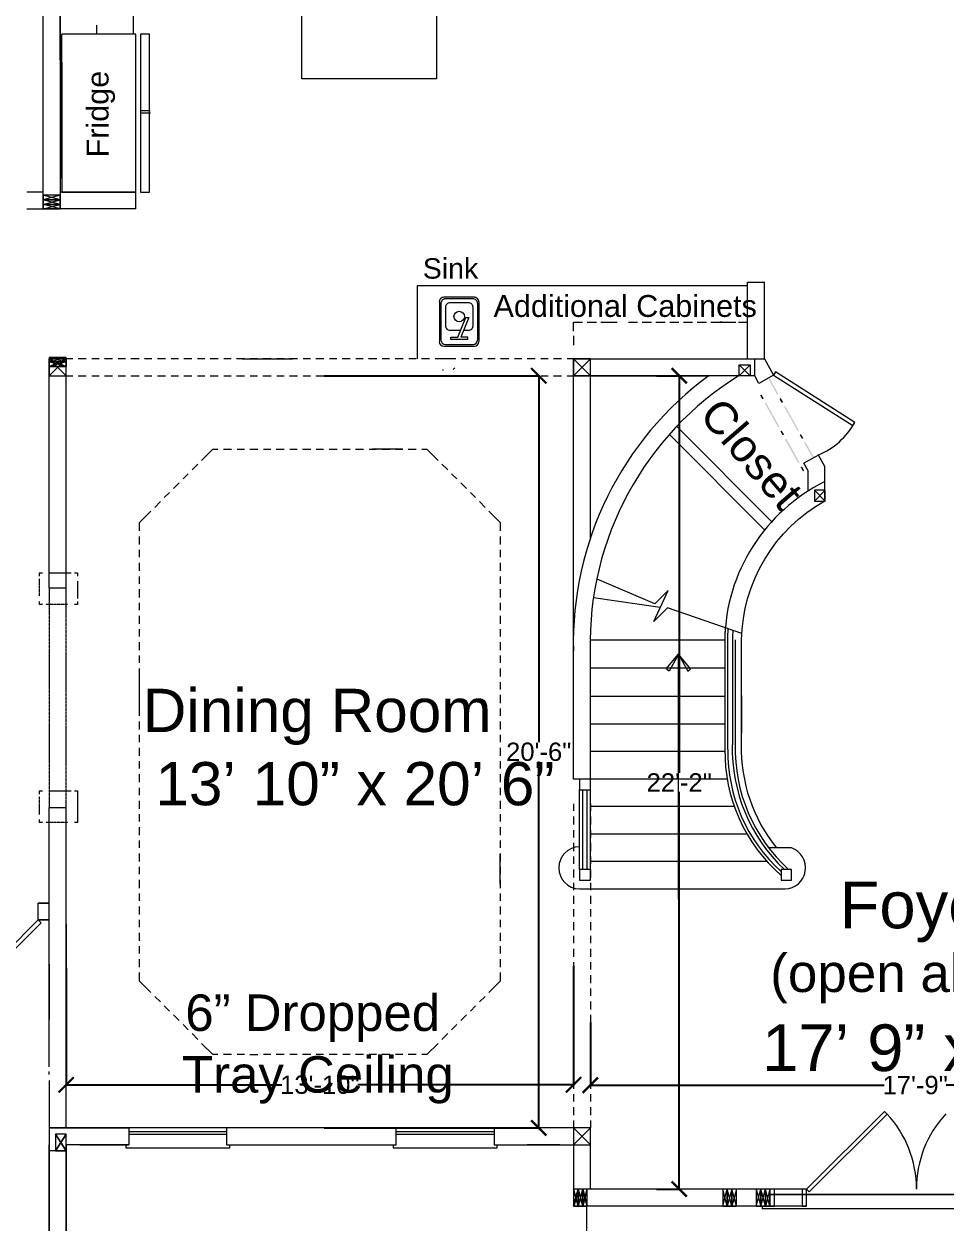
# Model space of a CAD drawing. Header units: inches. Extents: x 38 to 8673, y 1 to 7200.
# Drawn here: x 4431 to 4732.7, y 3433.7 to 3825.8 of the extents above; entities that cross this region are included whole.
import ezdxf

# ---------------------------------------------------------------- set-up
doc = ezdxf.new("R2010")
doc.units = ezdxf.units.IN
doc.header["$MEASUREMENT"] = 0
doc.linetypes.add('ACAD_ISO02W100', pattern=[15, 12, -3])
doc.layers.add('PDF_Layer 2', color=7, linetype='Continuous', true_color=0x221f1f)
doc.styles.add('PDF Arial', font='arial.ttf')
doc.styles.get("Standard").update_dxf_attribs({"font": 'arial.ttf'})
doc.dimstyles.get("Standard").update_dxf_attribs({"dimtxt": 6, "dimasz": 5, "dimexe": 0.18, "dimexo": 0.0625, "dimgap": 0.09, "dimtad": 0, "dimtih": 1, "dimtoh": 1, "dimdec": 0, "dimzin": 0, "dimdsep": 46, "dimlunit": 4, "dimtxsty": 'Standard', "dimblk": 'ARCHTICK', "dimcen": 0.09, "dimclrd": 3, "dimclre": 3, "dimclrt": 1, "dimadec": 0, "dimazin": 0, "dimtfac": 1, "dimtdec": 0, "dimtofl": 0, "dimtmove": 0, "dimatfit": 3, "dimfxl": 100, "dimtolj": 1, "dimtzin": 0, "dimarcsym": 0})

# ---------------------------------------------------------------- blocks, each defined once
blk = doc.blocks.new('_ArchTick')
at = {"color": 0, "linetype": 'ByBlock', "const_width": 0.15}
blk.add_lwpolyline([(-0.5, -0.5), (0.5, 0.5)], dxfattribs=at)
blk = doc.blocks.new('*D85')
at = {"layer": 'Defpoints', "color": 0, "transparency": 16777216}
for p in [(4637.97, 3710.78), (4637.97, 3444.78), (4645.43, 3444.78)]:
    blk.add_point(p, dxfattribs=at)
at = {"layer": 'PDF_Layer 2', "color": 3, "lineweight": -2, "transparency": 16777216}
for p, q in [((4638.03, 3710.78), (4645.61, 3710.78)), ((4645.43, 3710.78), (4645.43, 3580.88)), ((4645.43, 3444.78), (4645.43, 3574.68)), ((4638.03, 3444.78), (4645.61, 3444.78))]:
    blk.add_line(p, q, dxfattribs=at)
at = {"layer": 'PDF_Layer 2', "color": 3, "lineweight": -2, "transparency": 16777216, "xscale": 5, "yscale": 5, "zscale": 5}
for p, rotation in [((4645.43, 3710.78), 90), ((4645.43, 3444.78), 270)]:
    blk.add_blockref('_ArchTick', p, dxfattribs=dict(at, rotation=rotation))
at = {"layer": 'PDF_Layer 2', "color": 1, "transparency": 16777216, "insert": (4645.43, 3577.78), "char_height": 6, "attachment_point": 5}
blk.add_mtext('\\A1;22\'-2"', dxfattribs=at)
blk = doc.blocks.new('*D86')
at = {"layer": 'Defpoints', "color": 0, "transparency": 16777216}
for p in [(4616.37, 3499.34), (4828.89, 3498.78), (4828.89, 3478.78)]:
    blk.add_point(p, dxfattribs=at)
at = {"layer": 'PDF_Layer 2', "color": 3, "lineweight": -2, "transparency": 16777216}
for p, q in [((4616.37, 3499.28), (4616.37, 3478.6)), ((4828.89, 3498.72), (4828.89, 3478.6)), ((4616.37, 3478.78), (4712.51, 3478.78)), ((4828.89, 3478.78), (4732.74, 3478.78))]:
    blk.add_line(p, q, dxfattribs=at)
at = {"layer": 'PDF_Layer 2', "color": 3, "lineweight": -2, "transparency": 16777216, "xscale": 5, "yscale": 5, "zscale": 5, "rotation": 180}
blk.add_blockref('_ArchTick', (4616.37, 3478.78), dxfattribs=at)
at = {"layer": 'PDF_Layer 2', "color": 3, "lineweight": -2, "transparency": 16777216, "xscale": 5, "yscale": 5, "zscale": 5}
blk.add_blockref('_ArchTick', (4828.89, 3478.78), dxfattribs=at)
at = {"layer": 'PDF_Layer 2', "color": 1, "transparency": 16777216, "insert": (4722.63, 3478.78), "char_height": 6, "attachment_point": 5}
blk.add_mtext('\\A1;17\'-9"', dxfattribs=at)
blk = doc.blocks.new('*D87')
at = {"layer": 'Defpoints', "color": 0, "transparency": 16777216}
for p in [(4610.85, 3517.82), (4444.85, 3517.21), (4610.85, 3478.9)]:
    blk.add_point(p, dxfattribs=at)
at = {"layer": 'PDF_Layer 2', "color": 3, "lineweight": -2, "transparency": 16777216}
for p, q in [((4610.85, 3517.76), (4610.85, 3478.72)), ((4444.85, 3517.15), (4444.85, 3478.72)), ((4444.85, 3478.9), (4515.4, 3478.9)), ((4610.85, 3478.9), (4540.29, 3478.9))]:
    blk.add_line(p, q, dxfattribs=at)
at = {"layer": 'PDF_Layer 2', "color": 3, "lineweight": -2, "transparency": 16777216, "xscale": 5, "yscale": 5, "zscale": 5, "rotation": 180}
blk.add_blockref('_ArchTick', (4444.85, 3478.9), dxfattribs=at)
at = {"layer": 'PDF_Layer 2', "color": 3, "lineweight": -2, "transparency": 16777216, "xscale": 5, "yscale": 5, "zscale": 5}
blk.add_blockref('_ArchTick', (4610.85, 3478.9), dxfattribs=at)
at = {"layer": 'PDF_Layer 2', "color": 1, "transparency": 16777216, "insert": (4527.85, 3478.9), "char_height": 6, "attachment_point": 5}
blk.add_mtext('\\A1;13\'-10"', dxfattribs=at)
blk = doc.blocks.new('*D88')
at = {"layer": 'Defpoints', "color": 0, "transparency": 16777216}
for p in [(4529.17, 3710.78), (4529.17, 3464.78), (4599.46, 3464.78)]:
    blk.add_point(p, dxfattribs=at)
at = {"layer": 'PDF_Layer 2', "color": 3, "lineweight": -2, "transparency": 16777216}
for p, q in [((4529.23, 3710.78), (4599.64, 3710.78)), ((4599.46, 3710.78), (4599.46, 3590.93)), ((4599.46, 3464.78), (4599.46, 3584.63)), ((4529.23, 3464.78), (4599.64, 3464.78))]:
    blk.add_line(p, q, dxfattribs=at)
at = {"layer": 'PDF_Layer 2', "color": 3, "lineweight": -2, "transparency": 16777216, "xscale": 5, "yscale": 5, "zscale": 5}
for p, rotation in [((4599.46, 3710.78), 90), ((4599.46, 3464.78), 270)]:
    blk.add_blockref('_ArchTick', p, dxfattribs=dict(at, rotation=rotation))
at = {"layer": 'PDF_Layer 2', "color": 1, "transparency": 16777216, "insert": (4599.46, 3587.78), "char_height": 6, "attachment_point": 5}
blk.add_mtext('\\A1;20\'-6"', dxfattribs=at)
blk = doc.blocks.new('*D102')
at = {"layer": 'Defpoints', "color": 0, "transparency": 16777216}
for p in [(5256.89, 3529.34), (4192.85, 3333.26), (5256.89, 3210.48)]:
    blk.add_point(p, dxfattribs=at)
at = {"layer": 'PDF_Layer 2', "color": 3, "lineweight": -2, "transparency": 16777216}
for p, q in [((5256.89, 3529.28), (5256.89, 3210.3)), ((4192.85, 3333.2), (4192.85, 3210.3)), ((4192.85, 3210.48), (4714.47, 3210.48)), ((5256.89, 3210.48), (4735.27, 3210.48))]:
    blk.add_line(p, q, dxfattribs=at)
at = {"layer": 'PDF_Layer 2', "color": 3, "lineweight": -2, "transparency": 16777216, "xscale": 5, "yscale": 5, "zscale": 5, "rotation": 180}
blk.add_blockref('_ArchTick', (4192.85, 3210.48), dxfattribs=at)
at = {"layer": 'PDF_Layer 2', "color": 3, "lineweight": -2, "transparency": 16777216, "xscale": 5, "yscale": 5, "zscale": 5}
blk.add_blockref('_ArchTick', (5256.89, 3210.48), dxfattribs=at)
at = {"layer": 'PDF_Layer 2', "color": 1, "transparency": 16777216, "insert": (4724.87, 3210.48), "char_height": 6, "attachment_point": 5}
blk.add_mtext('\\A1;88\'-8"', dxfattribs=at)
blk = doc.blocks.new('*D80')
at = {"layer": 'Defpoints', "color": 0, "transparency": 16777216}
for p in [(4442.85, 4179.34), (5361.42, 4179.34), (4831.09, 3315.26)]:
    blk.add_point(p, dxfattribs=at)
at = {"layer": 'PDF_Layer 2', "color": 3, "lineweight": -2, "transparency": 16777216}
for p, q in [((4442.91, 4179.34), (5361.6, 4179.34)), ((5361.42, 4179.34), (5361.42, 3750.4)), ((5361.42, 3315.26), (5361.42, 3744.2)), ((4831.15, 3315.26), (5361.6, 3315.26))]:
    blk.add_line(p, q, dxfattribs=at)
at = {"layer": 'PDF_Layer 2', "color": 3, "lineweight": -2, "transparency": 16777216, "xscale": 5, "yscale": 5, "zscale": 5}
for p, rotation in [((5361.42, 4179.34), 90), ((5361.42, 3315.26), 270)]:
    blk.add_blockref('_ArchTick', p, dxfattribs=dict(at, rotation=rotation))
at = {"layer": 'PDF_Layer 2', "color": 1, "transparency": 16777216, "insert": (5361.42, 3747.3), "char_height": 6, "attachment_point": 5}
blk.add_mtext("\\A1;72'", dxfattribs=at)

msp = doc.modelspace()

# ---------------------------------------------------------------- linework, layer by layer
at = {"layer": 'PDF_Layer 2', "color": 18, "lineweight": 0, "true_color": 0x000000}
for p, q in [((4439.33, 3641.43), (4444.85, 3641.43)), ((4439.33, 3569.64), (4444.85, 3569.64))]:
    msp.add_line(p, q, dxfattribs=at)
at = {"layer": 'PDF_Layer 2', "color": 18, "linetype": 'ACAD_ISO02W100', "lineweight": 0, "ltscale": 0.005, "true_color": 0x000000}
for p, q in [((4439.33, 3641.43), (4439.33, 3569.64)), ((4444.85, 3569.64), (4444.85, 3641.43))]:
    msp.add_line(p, q, dxfattribs=at)
at = {"layer": 'PDF_Layer 2', "color": 18, "true_color": 0x000000}
msp.add_line((4612.37, 3444.78), (4610.85, 3439.26), dxfattribs=at)
at = {"layer": 'PDF_Layer 2', "color": 18, "lineweight": 0, "true_color": 0x000000}
for points in [[(4190.85, 4179.34), (4190.85, 4155.34), (4190.85, 4179.34), (4442.85, 4179.34), (4442.85, 3765.34), (4437.33, 3766.78), (4442.85, 3768.3), (4437.33, 3769.82)], [(4467.65, 3765.34), (4437.33, 3765.34), (4437.33, 4173.82), (4198.37, 4173.82), (4198.37, 4155.34), (4198.37, 4179.34)], [(4466.85, 3822.51), (4466.85, 3930.29)], [(4442.85, 3813.98), (4442.85, 3843.98), (4442.85, 3813.98)], [(4442.85, 3843.9), (4442.85, 3813.9)], [(4454.85, 3822.46), (4454.85, 3825.42)], [(4467.65, 3770.78), (4467.65, 3822.51), (4443.41, 3822.51)], [(4443.41, 3775.34), (4443.41, 3822.51)], [(4469.17, 3822.54), (4469.17, 3770.78), (4472.13, 3770.78)], [(4472.13, 3822.54), (4469.17, 3822.54)], [(4472.13, 3770.78), (4472.13, 3822.54)], [(4443.41, 3813.26), (4443.41, 3770.78), (4467.65, 3770.78)], [(4472.29, 3797.37), (4469.34, 3797.37)], [(4472.46, 3796.62), (4469.5, 3796.62)], [(4437.33, 3770.78), (4431.97, 3770.78)], [(4442.85, 3769.82), (4437.33, 3768.3)], [(4437.33, 3765.34), (4442.85, 3766.78), (4437.33, 3768.3)], [(4467.65, 3765.34), (4467.65, 3770.78), (4442.85, 3770.78)], [(4431.97, 3765.34), (4437.33, 3765.34)], [(4667.81, 3716.3), (4667.81, 3741.34), (4673.33, 3741.34)], [(4673.33, 3716.3), (4673.33, 3741.34)], [(4559.81, 3716.3), (4559.81, 3740.3), (4667.81, 3740.3)], [(4567.01, 3734.99), (4567.01, 3721.95)], [(4567.49, 3734.51), (4567.49, 3722.51)], [(4578.45, 3736.51), (4568.45, 3736.51)], [(4568.93, 3733.23), (4568.93, 3727.15)], [(4577.97, 3735.95), (4569.01, 3735.95)], [(4576.53, 3734.67), (4570.45, 3734.67)], [(4578.05, 3727.15), (4578.05, 3733.23)], [(4579.49, 3722.51), (4579.49, 3734.51)], [(4579.97, 3721.95), (4579.97, 3734.99)], [(4576.29, 3722.67), (4570.69, 3722.67), (4570.69, 3723.39), (4573.01, 3723.39), (4575.65, 3729.87)], [(4576.61, 3729.87), (4573.97, 3723.39)], [(4575.65, 3729.87), (4576.61, 3729.87)], [(4570.45, 3725.71), (4573.89, 3725.71)], [(4574.93, 3725.71), (4576.53, 3725.71)], [(4610.85, 3725.34), (4610.85, 3728.3), (4613.81, 3728.3)], [(4615.33, 3728.3), (4618.37, 3728.3)], [(4619.81, 3728.3), (4625.08, 3728.3)], [(4628.85, 3728.3), (4631.81, 3728.3)], [(4633.33, 3728.3), (4636.37, 3728.3)], [(4637.81, 3728.3), (4640.85, 3728.3)], [(4642.37, 3728.3), (4645.33, 3728.3)], [(4646.85, 3728.3), (4649.81, 3728.3)], [(4651.33, 3728.3), (4654.37, 3728.3)], [(4655.81, 3728.3), (4659.47, 3728.3), (4658.77, 3728.3), (4663.95, 3728.3)], [(4664.85, 3728.3), (4667.81, 3728.3)], [(4576.29, 3722.67), (4576.29, 3723.39), (4573.97, 3723.39)], [(4610.85, 3723.82), (4610.85, 3720.78)], [(4568.45, 3720.51), (4578.45, 3720.51)], [(4569.01, 3720.99), (4577.97, 3720.99)], [(4439.33, 3716.78), (4444.85, 3715.34), (4439.33, 3713.82)], [(4439.33, 3716.3), (4444.85, 3713.82), (4439.33, 3715.34), (4444.85, 3716.78)], [(4444.85, 3715.3), (4444.85, 3716.3), (4439.33, 3716.3), (4439.33, 3715.3)], [(4439.33, 3713.82), (4444.85, 3716.3), (4439.33, 3710.78)], [(4439.33, 3716.3), (4444.85, 3710.78)], [(4439.33, 3641.43), (4439.33, 3714.31)], [(4447.01, 3716.3), (4444.85, 3716.3)], [(4444.85, 3641.43), (4444.85, 3714.3)], [(4451.41, 3716.3), (4448.77, 3716.3)], [(4455.65, 3716.3), (4453.25, 3716.3)], [(4460.05, 3716.3), (4457.41, 3716.3)], [(4464.29, 3716.3), (4461.89, 3716.3)], [(4468.69, 3716.3), (4466.05, 3716.3)], [(4472.93, 3716.3), (4470.53, 3716.3)], [(4477.33, 3716.3), (4474.69, 3716.3)], [(4481.57, 3716.3), (4479.17, 3716.3)], [(4485.97, 3716.3), (4483.33, 3716.3)], [(4490.21, 3716.3), (4487.81, 3716.3)], [(4494.61, 3716.3), (4491.97, 3716.3)], [(4498.85, 3716.3), (4496.45, 3716.3)], [(4503.25, 3716.3), (4500.61, 3716.3)], [(4502.45, 3716.3), (4518.93, 3716.3)], [(4507.49, 3716.3), (4505.09, 3716.3)], [(4511.89, 3716.3), (4509.25, 3716.3)], [(4516.13, 3716.3), (4513.73, 3716.3)], [(4520.53, 3716.3), (4517.89, 3716.3)], [(4524.77, 3716.3), (4522.37, 3716.3)], [(4529.17, 3716.3), (4526.53, 3716.3)], [(4533.41, 3716.3), (4531.01, 3716.3)], [(4537.81, 3716.3), (4535.17, 3716.3)], [(4542.05, 3716.3), (4539.65, 3716.3)], [(4546.45, 3716.3), (4543.81, 3716.3)], [(4550.69, 3716.3), (4548.29, 3716.3)], [(4555.09, 3716.3), (4552.45, 3716.3)], [(4559.33, 3716.3), (4556.93, 3716.3)], [(4563.73, 3716.3), (4561.09, 3716.3)], [(4567.97, 3716.3), (4565.57, 3716.3)], [(4572.37, 3716.3), (4566.78, 3716.3)], [(4576.61, 3716.3), (4574.21, 3716.3)], [(4581.01, 3716.3), (4578.37, 3716.3)], [(4585.25, 3716.3), (4582.85, 3716.3)], [(4589.65, 3716.3), (4587.01, 3716.3)], [(4593.89, 3716.3), (4591.49, 3716.3)], [(4598.29, 3716.3), (4595.65, 3716.3)], [(4602.53, 3716.3), (4600.13, 3716.3)], [(4606.93, 3716.3), (4604.29, 3716.3)], [(4610.85, 3716.3), (4608.77, 3716.3)], [(4610.85, 3710.78), (4610.85, 3716.3), (4673.33, 3716.3), (4676.29, 3711.02)], [(4616.37, 3716.3), (4610.85, 3710.78)], [(4610.85, 3716.3), (4616.37, 3710.78)], [(4665.09, 3710.78), (4668.61, 3714.3)], [(4668.61, 3710.78), (4665.09, 3714.3)], [(4670.13, 3710.78), (4670.13, 3716.3)], [(4444.85, 3710.78), (4447.01, 3710.78)], [(4448.77, 3710.78), (4451.41, 3710.78)], [(4453.25, 3710.78), (4455.65, 3710.78)], [(4457.41, 3710.78), (4460.05, 3710.78)], [(4461.89, 3710.78), (4464.29, 3710.78)], [(4466.05, 3710.78), (4468.69, 3710.78)], [(4470.53, 3710.78), (4472.93, 3710.78)], [(4474.69, 3710.78), (4477.33, 3710.78)], [(4479.17, 3710.78), (4481.57, 3710.78)], [(4483.33, 3710.78), (4485.97, 3710.78)], [(4487.81, 3710.78), (4490.21, 3710.78)], [(4491.97, 3710.78), (4494.61, 3710.78)], [(4496.45, 3710.78), (4498.85, 3710.78)], [(4500.61, 3710.78), (4503.25, 3710.78)], [(4505.09, 3710.78), (4507.49, 3710.78)], [(4509.25, 3710.78), (4511.89, 3710.78)], [(4513.73, 3710.78), (4516.13, 3710.78)], [(4517.89, 3710.78), (4520.53, 3710.78)], [(4522.37, 3710.78), (4524.77, 3710.78)], [(4526.53, 3710.78), (4529.17, 3710.78)], [(4531.01, 3710.78), (4533.41, 3710.78)], [(4535.17, 3710.78), (4537.81, 3710.78)], [(4539.65, 3710.78), (4542.05, 3710.78)], [(4543.81, 3710.78), (4546.45, 3710.78)], [(4556.21, 3710.78), (4545.09, 3710.78)], [(4548.29, 3710.78), (4550.69, 3710.78)], [(4552.45, 3710.78), (4555.09, 3710.78)], [(4556.93, 3710.78), (4559.33, 3710.78)], [(4561.09, 3710.78), (4563.73, 3710.78)], [(4565.33, 3710.78), (4578.53, 3710.78)], [(4565.57, 3710.78), (4567.97, 3710.78)], [(4567.97, 3712.7), (4568.29, 3712.7)], [(4569.73, 3710.78), (4572.37, 3710.78)], [(4574.21, 3710.78), (4576.61, 3710.78)], [(4578.37, 3710.78), (4581.01, 3710.78)], [(4582.85, 3710.78), (4585.25, 3710.78)], [(4587.01, 3710.78), (4589.65, 3710.78)], [(4591.49, 3710.78), (4593.89, 3710.78)], [(4595.65, 3710.78), (4598.29, 3710.78)], [(4600.13, 3710.78), (4602.53, 3710.78)], [(4604.29, 3710.78), (4606.93, 3710.78)], [(4608.77, 3710.78), (4610.85, 3710.78)], [(4670.13, 3710.78), (4665.09, 3710.78), (4610.85, 3710.78), (4655.25, 3710.78)], [(4610.85, 3578.86), (4610.85, 3710.78)], [(4616.37, 3657.42), (4616.37, 3710.78)], [(4676.29, 3711.02), (4671.49, 3708.3), (4670.13, 3710.78)], [(4644.61, 3694.14), (4675.73, 3663.02)], [(4642.13, 3691.66), (4673.25, 3660.54)], [(4489.17, 3683.1), (4492.85, 3686.78), (4494.53, 3686.78)], [(4496.29, 3686.78), (4498.93, 3686.78)], [(4500.77, 3686.78), (4503.17, 3686.78)], [(4504.93, 3686.78), (4507.57, 3686.78)], [(4509.41, 3686.78), (4511.81, 3686.78)], [(4513.57, 3686.78), (4516.21, 3686.78)], [(4518.05, 3686.78), (4520.45, 3686.78)], [(4522.21, 3686.78), (4524.85, 3686.78)], [(4526.69, 3686.78), (4529.09, 3686.78)], [(4530.85, 3686.78), (4533.49, 3686.78)], [(4535.33, 3686.78), (4537.73, 3686.78)], [(4539.49, 3686.78), (4542.13, 3686.78)], [(4543.97, 3686.78), (4546.37, 3686.78)], [(4554.93, 3686.78), (4545.09, 3686.78)], [(4548.13, 3686.78), (4550.77, 3686.78)], [(4552.61, 3686.78), (4555.01, 3686.78)], [(4556.77, 3686.78), (4559.41, 3686.78)], [(4561.25, 3686.78), (4562.85, 3686.78), (4566.53, 3683.1)], [(4687.65, 3673.02), (4687.65, 3679.66), (4686.21, 3682.14)], [(4483.09, 3677.02), (4484.77, 3678.7)], [(4486.05, 3679.98), (4487.89, 3681.82)], [(4567.81, 3681.82), (4569.73, 3679.98)], [(4570.93, 3678.7), (4572.69, 3677.02)], [(4479.97, 3673.9), (4481.81, 3675.74)], [(4573.97, 3675.74), (4575.81, 3673.9)], [(4476.93, 3670.94), (4478.69, 3672.62)], [(4577.09, 3672.62), (4578.77, 3670.94)], [(4693.17, 3669.82), (4689.65, 3673.34)], [(4689.65, 3669.82), (4693.17, 3673.34)], [(4468.85, 3660.06), (4468.85, 3662.78), (4472.53, 3666.46)], [(4473.81, 3667.74), (4475.73, 3669.66)], [(4580.05, 3669.66), (4581.89, 3667.74)], [(4583.17, 3666.46), (4586.85, 3662.78), (4586.85, 3660.06)], [(4468.85, 3655.58), (4468.85, 3658.22)], [(4586.85, 3658.22), (4586.85, 3655.58)], [(4468.85, 3651.42), (4468.85, 3653.82)], [(4586.85, 3653.82), (4586.85, 3651.42)], [(4468.85, 3646.94), (4468.85, 3649.58)], [(4586.85, 3649.58), (4586.85, 3646.94)], [(4436.13, 3645.29), (4436.13, 3646.29), (4437.13, 3646.29)], [(4447.53, 3646.29), (4448.53, 3646.29), (4448.53, 3645.29)], [(4468.85, 3642.78), (4468.85, 3645.18)], [(4586.85, 3645.18), (4586.85, 3642.78)], [(4641.57, 3634.86), (4637.09, 3630.38), (4641.81, 3640.54), (4637.49, 3636.22), (4618.53, 3644.3)], [(4468.85, 3638.3), (4468.85, 3640.94)], [(4586.85, 3640.94), (4586.85, 3638.3)], [(4437.13, 3636), (4436.13, 3636), (4436.13, 3637)], [(4448.53, 3637), (4448.53, 3636), (4447.53, 3636)], [(4468.85, 3634.14), (4468.85, 3636.54)], [(4586.85, 3636.54), (4586.85, 3634.14)], [(4639.25, 3634.94), (4617.41, 3638.14)], [(4468.85, 3629.66), (4468.85, 3632.3)], [(4586.85, 3632.3), (4586.85, 3629.66)], [(4665.89, 3626.46), (4641.57, 3634.86)], [(4468.85, 3625.5), (4468.85, 3627.9)], [(4586.85, 3627.9), (4586.85, 3625.5)], [(4468.85, 3621.02), (4468.85, 3623.66)], [(4586.85, 3623.66), (4586.85, 3621.02)], [(4616.37, 3609.58), (4616.37, 3625.66)], [(4616.37, 3569.9), (4616.37, 3624.38), (4660.37, 3624.38), (4660.37, 3588.54)], [(4663.81, 3590.22), (4663.81, 3624.38)], [(4645.17, 3539.66), (4645.17, 3619.74), (4648.21, 3614.14), (4649.17, 3614.94), (4645.17, 3619.74), (4642.13, 3614.14), (4641.17, 3614.94), (4645.17, 3619.74)], [(4662.85, 3622.14), (4662.85, 3590.06)], [(4468.85, 3616.86), (4468.85, 3619.26)], [(4586.85, 3619.26), (4586.85, 3616.86)], [(4468.85, 3612.38), (4468.85, 3615.02)], [(4468.85, 3601.26), (4468.85, 3612.38)], [(4586.85, 3615.02), (4586.85, 3612.38)], [(4660.37, 3615.18), (4616.37, 3615.18)], [(4468.85, 3608.22), (4468.85, 3610.62)], [(4586.85, 3610.62), (4586.85, 3608.22)], [(4468.85, 3603.74), (4468.85, 3606.38)], [(4586.85, 3606.38), (4586.85, 3603.74)], [(4660.37, 3605.9), (4616.37, 3605.9)], [(4665.81, 3606.14), (4665.81, 3593.9)], [(4468.85, 3599.58), (4468.85, 3601.98)], [(4586.85, 3601.98), (4586.85, 3599.58)], [(4616.37, 3587.18), (4616.37, 3602.94)], [(4468.85, 3595.1), (4468.85, 3597.74)], [(4586.85, 3597.74), (4586.85, 3595.1)], [(4660.37, 3596.86), (4616.37, 3596.86)], [(4468.85, 3590.94), (4468.85, 3593.34)], [(4586.85, 3593.34), (4586.85, 3590.94)], [(4468.85, 3586.46), (4468.85, 3589.1)], [(4586.85, 3589.1), (4586.85, 3586.46)], [(4660.37, 3587.9), (4616.37, 3587.9)], [(4468.85, 3582.3), (4468.85, 3584.7)], [(4586.85, 3584.7), (4586.85, 3582.3)], [(4468.85, 3577.82), (4468.85, 3580.46)], [(4586.85, 3580.46), (4586.85, 3577.82)], [(4661.09, 3578.86), (4616.37, 3578.86), (4610.85, 3578.86)], [(4436.13, 3573.99), (4436.13, 3574.99), (4437.13, 3574.99)], [(4447.53, 3574.99), (4448.53, 3574.99), (4448.53, 3573.99)], [(4468.85, 3573.66), (4468.85, 3576.06)], [(4586.85, 3576.06), (4586.85, 3573.66)], [(4612.85, 3549.34), (4612.85, 3575.34), (4616.37, 3575.34)], [(4613.89, 3549.34), (4613.89, 3575.34)], [(4615.33, 3549.34), (4615.33, 3575.34)], [(4616.37, 3549.34), (4616.37, 3575.34)], [(4439.33, 3485.28), (4439.33, 3569.64)], [(4444.85, 3464.78), (4444.85, 3569.64)], [(4468.85, 3569.18), (4468.85, 3571.82)], [(4586.85, 3571.82), (4586.85, 3569.18)], [(4610.85, 3570.78), (4610.85, 3568.46)], [(4616.37, 3570.78), (4616.37, 3568.46)], [(4663.41, 3569.9), (4616.37, 3569.9)], [(4437.13, 3564.7), (4436.13, 3564.7), (4436.13, 3565.7)], [(4448.53, 3565.7), (4448.53, 3564.7), (4447.53, 3564.7)], [(4468.85, 3565.02), (4468.85, 3567.42)], [(4586.85, 3567.42), (4586.85, 3565.02)], [(4610.85, 3566.62), (4610.85, 3563.98)], [(4616.37, 3566.62), (4616.37, 3563.98)], [(4468.85, 3560.54), (4468.85, 3563.18)], [(4586.85, 3563.18), (4586.85, 3560.54)], [(4610.85, 3562.22), (4610.85, 3559.82)], [(4616.37, 3562.22), (4616.37, 3559.82)], [(4667.57, 3560.86), (4616.37, 3560.86)], [(4468.85, 3556.38), (4468.85, 3558.78)], [(4586.85, 3558.78), (4586.85, 3556.38)], [(4610.85, 3557.98), (4610.85, 3555.34)], [(4616.37, 3557.98), (4616.37, 3555.34)], [(4468.85, 3551.9), (4468.85, 3554.54)], [(4586.85, 3554.54), (4586.85, 3551.9)], [(4586.85, 3544.46), (4586.85, 3554.3)], [(4610.85, 3553.58), (4610.85, 3551.18)], [(4616.37, 3553.58), (4616.37, 3551.18)], [(4682.21, 3556.38), (4674.85, 3556.38)], [(4468.85, 3547.74), (4468.85, 3550.14)], [(4586.85, 3550.14), (4586.85, 3547.74)], [(4610.85, 3549.34), (4610.85, 3546.7)], [(4674.13, 3551.9), (4616.37, 3551.9)], [(4616.37, 3549.34), (4616.37, 3546.7)], [(4468.85, 3543.26), (4468.85, 3545.9)], [(4586.85, 3545.9), (4586.85, 3543.26)], [(4610.85, 3544.94), (4610.85, 3542.54)], [(4616.37, 3544.94), (4616.37, 3542.54)], [(4468.85, 3539.1), (4468.85, 3541.5)], [(4586.85, 3541.5), (4586.85, 3539.1)], [(4680.05, 3542.86), (4612.85, 3542.86)], [(4435.74, 3532.8), (4439.33, 3532.8), (4435.74, 3532.8), (4435.74, 3538.32), (4439.33, 3538.32), (4435.74, 3538.32)], [(4468.85, 3534.62), (4468.85, 3537.26)], [(4586.85, 3537.26), (4586.85, 3534.62)], [(4610.85, 3540.7), (4610.85, 3538.06)], [(4616.37, 3540.7), (4616.37, 3538.06)], [(4610.85, 3536.3), (4610.85, 3533.9)], [(4616.37, 3536.3), (4616.37, 3533.9)], [(4439.33, 3516.78), (4439.33, 3531.42)], [(4468.85, 3530.46), (4468.85, 3532.86)], [(4586.85, 3532.86), (4586.85, 3530.46)], [(4610.85, 3532.06), (4610.85, 3529.42)], [(4616.37, 3532.06), (4616.37, 3529.42)], [(4468.85, 3525.98), (4468.85, 3528.62)], [(4586.85, 3528.62), (4586.85, 3525.98)], [(4610.85, 3527.66), (4610.85, 3525.26)], [(4616.37, 3527.66), (4616.37, 3525.26)], [(4468.85, 3521.82), (4468.85, 3524.22)], [(4586.85, 3524.22), (4586.85, 3521.82)], [(4610.85, 3523.42), (4610.85, 3520.78)], [(4616.37, 3523.42), (4616.37, 3520.78)], [(4439.33, 3484.78), (4439.33, 3518.3), (4439.33, 3500.22)], [(4468.85, 3517.34), (4468.85, 3519.98)], [(4586.85, 3519.98), (4586.85, 3517.34)], [(4610.85, 3519.02), (4610.85, 3516.62)], [(4616.37, 3519.02), (4616.37, 3516.62)], [(4472.53, 3509.1), (4468.85, 3512.78), (4468.85, 3515.58)], [(4586.85, 3515.58), (4586.85, 3512.78), (4583.17, 3509.1)], [(4610.85, 3514.78), (4610.85, 3512.14)], [(4616.37, 3514.78), (4616.37, 3512.14)], [(4610.85, 3510.38), (4610.85, 3507.98)], [(4616.37, 3510.38), (4616.37, 3507.98)], [(4475.73, 3505.98), (4473.81, 3507.82)], [(4581.89, 3507.82), (4580.05, 3505.98)], [(4610.85, 3506.14), (4610.85, 3503.5)], [(4616.37, 3506.14), (4616.37, 3503.5)], [(4478.69, 3503.02), (4476.93, 3504.7)], [(4481.81, 3499.9), (4479.97, 3501.74)], [(4575.81, 3501.74), (4573.97, 3499.9)], [(4578.77, 3504.7), (4577.09, 3503.02)], [(4610.85, 3501.74), (4610.85, 3499.34)], [(4616.37, 3501.74), (4616.37, 3499.34)], [(4484.77, 3496.86), (4483.09, 3498.62)], [(4572.69, 3498.62), (4570.93, 3496.86)], [(4487.89, 3493.74), (4486.05, 3495.66)], [(4569.73, 3495.66), (4567.81, 3493.74)], [(4610.85, 3497.5), (4610.85, 3494.86)], [(4616.37, 3497.5), (4616.37, 3494.86)], [(4494.53, 3488.78), (4492.85, 3488.78), (4489.17, 3492.46)], [(4566.53, 3492.46), (4562.85, 3488.78), (4561.25, 3488.78)], [(4610.85, 3493.1), (4610.85, 3490.7)], [(4616.37, 3493.1), (4616.37, 3490.7)], [(4498.93, 3488.78), (4496.29, 3488.78)], [(4503.17, 3488.78), (4500.77, 3488.78)], [(4504.93, 3488.78), (4507.57, 3488.78)], [(4511.81, 3488.78), (4509.41, 3488.78)], [(4516.21, 3488.78), (4513.57, 3488.78)], [(4520.45, 3488.78), (4518.05, 3488.78)], [(4524.85, 3488.78), (4522.21, 3488.78)], [(4529.09, 3488.78), (4526.69, 3488.78)], [(4533.49, 3488.78), (4530.85, 3488.78)], [(4537.73, 3488.78), (4535.33, 3488.78)], [(4542.13, 3488.78), (4539.49, 3488.78)], [(4546.37, 3488.78), (4543.97, 3488.78)], [(4550.77, 3488.78), (4548.13, 3488.78)], [(4555.01, 3488.78), (4552.61, 3488.78)], [(4559.41, 3488.78), (4556.77, 3488.78)], [(4610.85, 3488.86), (4610.85, 3486.22)], [(4616.37, 3488.86), (4616.37, 3486.22)], [(4439.33, 3482.3), (4439.33, 3483.3)], [(4610.85, 3484.46), (4610.85, 3482.06)], [(4616.37, 3484.46), (4616.37, 3482.06)], [(4439.33, 3480.3), (4439.33, 3436.62)], [(4610.85, 3480.22), (4610.85, 3477.58)], [(4616.37, 3480.22), (4616.37, 3477.58)], [(4610.85, 3475.82), (4610.85, 3473.42)], [(4616.37, 3475.82), (4616.37, 3473.42)], [(4610.85, 3471.58), (4610.85, 3468.94)], [(4616.37, 3471.58), (4616.37, 3468.94)], [(4712.61, 3470.22), (4687.09, 3444.78), (4675.09, 3444.78), (4610.85, 3444.78), (4612.37, 3439.26), (4613.89, 3444.78), (4612.37, 3439.26), (4610.85, 3444.78)], [(4610.85, 3467.18), (4610.85, 3464.78)], [(4616.37, 3467.18), (4616.37, 3464.78)], [(4687.09, 3444.78), (4687.97, 3443.9), (4713.49, 3469.34)], [(4712.61, 3470.22), (4713.49, 3469.34)], [(4552.85, 3464.78), (4550.39, 3464.78), (4548.31, 3464.78), (4546.76, 3464.78), (4544.68, 3464.78), (4536.98, 3464.78), (4534.9, 3464.78), (4525.54, 3464.78), (4523.46, 3464.78), (4521.29, 3464.78), (4519.21, 3464.78), (4512.26, 3464.78), (4510.18, 3464.78), (4503.18, 3464.78), (4501.1, 3464.78), (4497.33, 3464.78), (4465.33, 3464.78), (4439.33, 3464.78), (4465.33, 3464.78), (4465.33, 3459.26), (4444.85, 3459.26), (4444.85, 3413.26), (4439.33, 3413.26), (4439.33, 3459.26)], [(4465.33, 3463.58), (4497.33, 3463.58)], [(4465.33, 3462.78), (4497.33, 3462.78)], [(4497.33, 3464.78), (4497.33, 3459.26), (4552.85, 3459.26), (4552.85, 3464.78), (4584.85, 3464.78)], [(4552.85, 3463.58), (4584.85, 3463.58)], [(4552.85, 3462.78), (4584.85, 3462.78)], [(4573.33, 3464.78), (4578.53, 3464.78)], [(4616.37, 3444.78), (4616.37, 3464.78), (4584.85, 3464.78), (4584.85, 3459.26)], [(4449.33, 3459.26), (4465.33, 3459.26)], [(4464.37, 3459.26), (4464.37, 3458.3), (4498.37, 3458.3), (4498.37, 3459.26)], [(4551.89, 3459.26), (4551.89, 3458.3), (4585.89, 3458.3), (4585.89, 3459.26)], [(4584.85, 3459.26), (4610.85, 3459.26), (4610.85, 3439.26), (4610.85, 3439.26), (4610.85, 3439.26)], [(4606.37, 3459.26), (4595.73, 3459.26)], [(4659.65, 3439.26), (4661.09, 3444.78)], [(4664.13, 3439.26), (4662.61, 3444.78), (4661.09, 3439.26), (4659.65, 3444.78)], [(4664.13, 3444.78), (4662.61, 3439.26), (4661.09, 3444.78)], [(4670.61, 3444.78), (4672.13, 3439.26), (4673.65, 3444.78)], [(4670.61, 3439.26), (4672.13, 3444.78)], [(4675.09, 3444.78), (4673.65, 3439.26), (4672.13, 3444.78)], [(4675.09, 3444.78), (4675.09, 3439.26), (4673.65, 3444.78)], [(4675.09, 3443.02), (4769.65, 3443.02), (4675.09, 3443.02)], [(4685.65, 3444.78), (4685.65, 3439.26)], [(4687.09, 3439.26), (4675.09, 3439.26), (4610.85, 3439.26)], [(4615.09, 3439.26), (4615.09, 3339.26), (4831.09, 3339.26), (4831.09, 3435.26)], [(4773.65, 3439.26), (4773.65, 3438.3), (4672.61, 3438.3)], [(4672.61, 3439.26), (4672.61, 3438.3)], [(4687.09, 3439.26), (4685.65, 3439.26), (4687.09, 3439.26)]]:
    msp.add_lwpolyline(points, dxfattribs=at)
for points in [[(4566.02, 3807.83), (4521.92, 3807.83), (4521.92, 3894.51), (4566.02, 3894.51), (4566.02, 3874.05), (4650.38, 3874.05), (4650.38, 3833.08), (4566.02, 3833.08)], [(4442.85, 3769.82), (4437.33, 3769.82), (4437.33, 3768.3), (4442.85, 3768.3)], [(4442.85, 3768.3), (4437.33, 3768.3), (4437.33, 3766.78), (4442.85, 3766.78)], [(4442.85, 3766.78), (4437.33, 3766.78), (4437.33, 3765.34), (4442.85, 3765.34)], [(4444.85, 3716.78), (4439.33, 3716.78), (4439.33, 3715.34), (4444.85, 3715.34)], [(4439.33, 3710.78), (4444.85, 3710.78), (4444.85, 3716.3), (4439.33, 3716.3)], [(4444.85, 3713.82), (4439.33, 3713.82), (4439.33, 3716.3), (4444.85, 3716.3)], [(4444.85, 3715.34), (4439.33, 3715.34), (4439.33, 3713.82), (4444.85, 3713.82)], [(4610.85, 3710.78), (4616.37, 3710.78), (4616.37, 3716.3), (4610.85, 3716.3)], [(4668.61, 3710.78), (4665.09, 3710.78), (4665.09, 3714.3), (4668.61, 3714.3)], [(4571.49, 3712.86), (4571.97, 3713.34)], [(4571.49, 3712.86), (4571.97, 3713.34)], [(4676.29, 3711.02), (4702.21, 3694.46), (4702.85, 3695.5), (4676.93, 3712.06)], [(4689.65, 3669.82), (4693.17, 3669.82), (4693.17, 3673.34), (4689.65, 3673.34)], [(4612.85, 3575.34), (4616.37, 3575.34), (4616.37, 3578.86), (4612.85, 3578.86)], [(4612.85, 3545.82), (4616.37, 3545.82), (4616.37, 3549.34), (4612.85, 3549.34)], [(4678.77, 3545.82), (4682.21, 3545.82), (4682.21, 3549.34), (4678.77, 3549.34)], [(4436.7, 3531.92), (4415.42, 3510.72), (4414.54, 3511.6), (4435.74, 3532.8)], [(4444.85, 3531.42), (4444.85, 3515.74)], [(4441.33, 3462.78), (4444.85, 3457.26)], [(4444.85, 3462.78), (4441.33, 3457.26)], [(4441.33, 3457.26), (4444.85, 3457.26), (4444.85, 3462.78), (4441.33, 3462.78)], [(4441.33, 3457.26), (4444.85, 3457.26), (4444.85, 3462.78), (4441.33, 3462.78)], [(4610.85, 3464.78), (4616.37, 3459.26)], [(4616.37, 3464.78), (4610.85, 3459.26)], [(4610.85, 3459.26), (4616.37, 3459.26), (4616.37, 3464.78), (4610.85, 3464.78)], [(4439.33, 3413.26), (4444.85, 3413.26), (4444.85, 3457.26), (4439.33, 3457.26)], [(4610.85, 3439.26), (4612.37, 3439.26), (4612.37, 3444.78), (4610.85, 3444.78)], [(4610.85, 3439.26), (4612.37, 3439.26), (4612.37, 3444.78), (4610.85, 3444.78)], [(4615.33, 3444.78), (4613.89, 3439.26), (4612.37, 3444.78), (4613.89, 3439.26)], [(4612.37, 3439.26), (4613.89, 3439.26), (4613.89, 3444.78), (4612.37, 3444.78)], [(4612.37, 3439.26), (4613.89, 3439.26), (4613.89, 3444.78), (4612.37, 3444.78)], [(4613.89, 3444.78), (4615.33, 3439.26)], [(4613.89, 3439.26), (4615.33, 3439.26), (4615.33, 3444.78), (4613.89, 3444.78)], [(4613.89, 3439.26), (4615.33, 3439.26), (4615.33, 3444.78), (4613.89, 3444.78)], [(4659.65, 3439.26), (4661.09, 3439.26), (4661.09, 3444.78), (4659.65, 3444.78)], [(4661.09, 3439.26), (4662.61, 3439.26), (4662.61, 3444.78), (4661.09, 3444.78)], [(4662.61, 3439.26), (4664.13, 3439.26), (4664.13, 3444.78), (4662.61, 3444.78)], [(4670.61, 3439.26), (4672.13, 3439.26), (4672.13, 3444.78), (4670.61, 3444.78)], [(4672.13, 3439.26), (4673.65, 3439.26), (4673.65, 3444.78), (4672.13, 3444.78)], [(4673.65, 3439.26), (4675.09, 3439.26), (4675.09, 3444.78), (4673.65, 3444.78)], [(4675.09, 3439.26), (4676.61, 3439.26), (4676.61, 3444.78), (4675.09, 3444.78)], [(4685.65, 3439.26), (4687.09, 3439.26), (4687.09, 3444.78), (4685.65, 3444.78)]]:
    msp.add_lwpolyline(points, close=True, dxfattribs=at)
for points in [[(4665.81, 3590.22), (4665.81, 3624.38, -0.265596), (4693.09, 3669.9), (4693.09, 3681.1), (4691.01, 3684.86), (4686.21, 3682.14)], [(4661.33, 3588.54), (4661.33, 3624.38, -0.017138), (4661.45, 3628.04)]]:
    msp.add_lwpolyline(points, format="xyb", dxfattribs=at)
at = {"layer": 'PDF_Layer 2', "color": 18, "linetype": 'ACAD_ISO02W100', "lineweight": 0, "ltscale": 0.005, "true_color": 0x000000}
for points in [[(4436.13, 3638.65), (4436.13, 3644.46)], [(4439.21, 3646.29), (4446.49, 3646.29)], [(4448.53, 3643.63), (4448.53, 3637.83)], [(4445.45, 3636), (4438.17, 3636)], [(4436.13, 3567.35), (4436.13, 3573.16)], [(4439.21, 3574.99), (4446.49, 3574.99)], [(4448.53, 3574.99), (4448.53, 3564.7)], [(4445.45, 3564.7), (4438.17, 3564.7)]]:
    msp.add_lwpolyline(points, dxfattribs=at)
at = {"layer": 'PDF_Layer 2', "color": 18, "lineweight": 0, "true_color": 0x000000}
msp.add_circle((4573.45, 3730.15), 1.72, dxfattribs=at)
for centre, radius, start, end in [((4568.41, 3734.95), 1.48, 89.9749, 180.0509), ((4568.97, 3734.47), 1.48, 90.0079, 180.0179), ((4570.41, 3733.19), 1.48, 89.9749, 180.0509), ((4576.49, 3733.19), 1.48, 359.9821, 89.9921), ((4577.93, 3734.47), 1.48, 359.9821, 89.9921), ((4578.41, 3734.95), 1.48, 359.9821, 89.9921), ((4570.41, 3727.11), 1.48, 179.9821, 269.9921), ((4576.49, 3727.11), 1.48, 270.0079, 0.0179), ((4568.41, 3721.91), 1.48, 180.0227, 270.0031), ((4568.97, 3722.47), 1.48, 180.0227, 270.0031), ((4577.93, 3722.47), 1.48, 269.9969, 359.9773), ((4578.41, 3721.91), 1.48, 269.9969, 359.9773), ((4719.29, 3623.3), 108.52, 126.1886, 181.3073), ((4719.29, 3623.3), 103, 121.767, 181.3404), ((4682.17, 3706.58), 23.4, 292.1467, 331.9059), ((4719.29, 3623.3), 59, 116.3723, 178.8293), ((4714.88, 3624.39), 54.51, 175.8056, 180.001), ((4717.67, 3623.25), 54.83, 175.6061, 181.1557), ((4714.09, 3587.86), 53.72, 179.2155, 228.877), ((4714.09, 3587.86), 52.76, 179.209, 227.9235), ((4717.45, 3588.98), 54.68, 178.8258, 226.4169), ((4717.44, 3588.98), 53.72, 178.6694, 227.5507), ((4717.45, 3588.98), 51.72, 178.6724, 219.0501), ((4612.96, 3549.86), 6.92, 91.6319, 268.3598), ((4679.85, 3549.86), 6.92, 271.6439, 70.4744), ((4686.96, 3444.82), 36.12, 0.0091, 42.9271), ((4759.13, 3444.82), 36.12, 137.0757, 180.001)]:
    msp.add_arc(centre, radius, start, end, dxfattribs=at)
at = {"layer": 'PDF_Layer 2', "color": 18, "lineweight": 0, "true_color": 0x000000, "transparency": 33554559}
for points in [[(4677.89, 3704.78), (4674.69, 3709.58), (4675.09, 3709.82)], [(4677.49, 3704.54), (4677.89, 3704.78), (4674.69, 3709.58)], [(4673.09, 3703.34), (4671.89, 3704.38), (4672.37, 3704.62)], [(4672.61, 3703.1), (4673.09, 3703.34), (4671.89, 3704.38)], [(4678.21, 3694.14), (4673.41, 3701.74), (4673.81, 3701.98)], [(4677.81, 3693.9), (4678.21, 3694.14), (4673.41, 3701.74)], [(4679.41, 3702.14), (4678.21, 3703.18), (4678.69, 3703.5)], [(4678.93, 3701.9), (4679.41, 3702.14), (4678.21, 3703.18)], [(4684.53, 3693.02), (4679.73, 3700.62), (4680.13, 3700.86)], [(4684.13, 3692.78), (4684.53, 3693.02), (4679.73, 3700.62)], [(4679.73, 3691.58), (4678.53, 3692.62), (4678.93, 3692.86)], [(4679.25, 3691.34), (4679.73, 3691.58), (4678.53, 3692.62)], [(4684.85, 3682.38), (4679.97, 3689.98), (4680.45, 3690.22)], [(4684.45, 3682.14), (4684.85, 3682.38), (4679.97, 3689.98)], [(4686.05, 3690.38), (4684.85, 3691.42), (4685.25, 3691.66)], [(4685.57, 3690.14), (4686.05, 3690.38), (4684.85, 3691.42)], [(4689.57, 3684.06), (4686.29, 3688.86), (4686.77, 3689.1)], [(4689.17, 3683.82), (4689.57, 3684.06), (4686.29, 3688.86)], [(4686.29, 3679.82), (4685.17, 3680.86), (4685.57, 3681.1)], [(4685.89, 3679.5), (4686.29, 3679.82), (4685.17, 3680.86)]]:
    msp.add_solid(points, dxfattribs=at)

# ---------------------------------------------------------------- texts
at = {"layer": 'PDF_Layer 2', "color": 18, "lineweight": 0, "true_color": 0x000000, "attachment_point": 7, "style": 'PDF Arial'}
for s, insert, char_height, rotation in [('Fridge', (4460.88, 3782.17), 7.158, 90), ('Closet', (4651.5, 3697.59), 10.499, 310.7569)]:
    msp.add_mtext(s, dxfattribs=dict(at, insert=insert, char_height=char_height, rotation=rotation))
for s, insert, char_height in [('Sink', (4561.53, 3742.44), 6.681), ('Additional Cabinets', (4584.67, 3729.92), 7.1582), ('Dining Room', (4469.93, 3590.02), 14.1312), ('13’ 10” x 20’ 6”', (4474.04, 3570.12), 14.1312), ('Foyer', (4697.88, 3525.49), 15.271), ('(open above)', (4675.21, 3505.51), 12.4076), ('6” Dropped', (4483.83, 3492.92), 11.93), ('17’ 9” x 21’ 2”', (4672.56, 3483.16), 15.2708), ('Tray Ceiling', (4482.75, 3472.74), 11.9303)]:
    msp.add_mtext(s, dxfattribs=dict(at, insert=insert, char_height=char_height))

# ---------------------------------------------------------------- dimensions: what is measured, and where the dimension line sits
at = {"layer": 'PDF_Layer 2', "color": 18, "true_color": 0x000000}
for base, p1, p2, picture, middle in [((5361.42, 4179.34), (4831.09, 3315.26), (4442.85, 4179.34), '*D80', (5361.42, 3747.3)), ((4599.46, 3464.78), (4529.17, 3710.78), (4529.17, 3464.78), '*D88', (4599.46, 3587.78)), ((4645.43, 3444.78), (4637.97, 3710.78), (4637.97, 3444.78), '*D85', (4645.43, 3577.78))]:
    dim = msp.add_linear_dim(base=base, p1=p1, p2=p2, angle=90, dimstyle='Standard', dxfattribs=at)
    dim.commit()
    dim.dimension.update_dxf_attribs({"geometry": picture, "text_midpoint": middle})
for base, p1, p2, picture, middle in [((5256.89, 3210.48), (4192.85, 3333.26), (5256.89, 3529.34), '*D102', (4724.87, 3210.48)), ((4610.85, 3478.9), (4444.85, 3517.21), (4610.85, 3517.82), '*D87', (4527.85, 3478.9)), ((4828.89, 3478.78), (4616.37, 3499.34), (4828.89, 3498.78), '*D86', (4722.63, 3478.78))]:
    dim = msp.add_linear_dim(base=base, p1=p1, p2=p2, dimstyle='Standard', dxfattribs=at)
    dim.commit()
    dim.dimension.update_dxf_attribs({"geometry": picture, "text_midpoint": middle})

doc.saveas('drawing.dxf')
